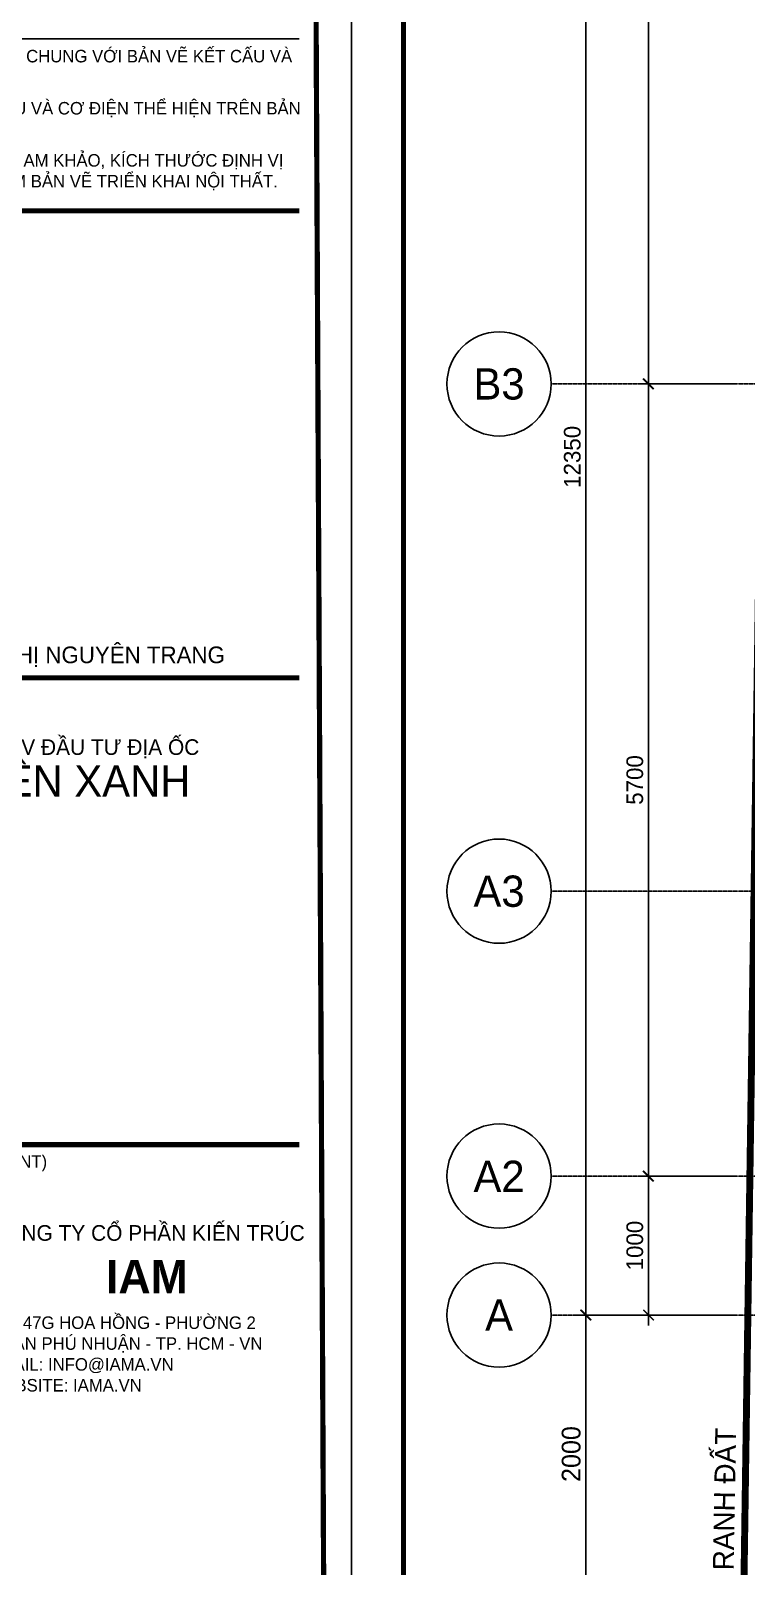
# Model space of a CAD drawing. Header units: inches. Extents: x 1721084 to 1854744, y 225101 to 488646.
# Drawn here: x 1807875 to 1813027, y 361703 to 372752 of the extents above; entities that cross this region are included whole.
import ezdxf
from ezdxf.enums import TextEntityAlignment as Align
from ezdxf.xclip import XClip

# ---------------------------------------------------------------- set-up
doc = ezdxf.new("R2010")
doc.units = ezdxf.units.IN
doc.header["$MEASUREMENT"] = 0
doc.header["$XCLIPFRAME"] = 0
doc.linetypes.add('X-PL-GF$0$X-GRID-T1$0$CENTER2', pattern=[1.125, 0.75, -0.125, 0.125, -0.125])
doc.linetypes.add('X-PL-GF$0$X-PL-GF$0$DASHDOTX2', pattern=[2, 1, -0.5, 0, -0.5])
for name, color, linetype in [('A-ANNO-DIM 100', 252, 'Continuous'), ('I.A.M TITLEBLOCK - A2 -H$0$A-TBLK-TEXT', 250, 'Continuous'), ('X-PL-GF$0$X-GRID-T1$0$A-ANNO-DIM 75', 2, 'Continuous'), ('X-PL-GF$0$X-GRID-T1$0$A-GRID', 9, 'X-PL-GF$0$X-GRID-T1$0$CENTER2'), ('X-PL-GF$0$X-GRID-T1$0$A-GRID-SYMB', 5, 'Continuous'), ('X-PL-GF$0$X-PL-GF$0$A-ANNO-DIM 75', 250, 'Continuous'), ('X-PL-GF$0$X-PL-GF$0$A-ANNO-RNAM', 250, 'Continuous'), ('X-PL-GF$0$X-PL-GF$0$A-FLOR-WALL-FNSH', 250, 'Continuous'), ('X-PL-GF$0$X-PL-GF$0$A-XREF', 250, 'Continuous'), ('X-PL-GF$0$X-PL-GF$0$B-RanhHienTrang', 250, 'Continuous')]:
    doc.layers.add(name, color=color, linetype=linetype)
doc.styles.add('I.A.M TITLEBLOCK - A2 -H$0$TITLE BLOCK', font='arial.ttf')
doc.styles.add('X-PL-GF$0$X-GRID-T1$0$HDUNGARC', font='vn_vni.shx')
doc.styles.add('X-PL-GF$0$X-GRID-T1$0$SYMBTEXT', font='VAVON_.TTF')
doc.styles.add('X-PL-GF$0$X-PL-GF$0$HDUNGARC', font='vn_vni.shx')
doc.styles.add('X-PL-GF$0$X-PL-GF$0$SYMBTEXT', font='VAVON_.TTF')
doc.dimstyles.new('X-PL-GF$0$X-GRID-T1$0$DIM-75', dxfattribs={"dimscale": 75, "dimtxt": 1.6, "dimasz": 1, "dimexe": 1, "dimexo": 1, "dimgap": 0.5, "dimtad": 1, "dimdec": 0, "dimzin": 0, "dimdsep": 46, "dimtxsty": 'X-PL-GF$0$X-GRID-T1$0$HDUNGARC', "dimblk": 'X-PL-GF$0$X-GRID-T1$0$_ArchTick', "dimcen": 2, "dimdle": 1, "dimclrd": 256, "dimclre": 9, "dimclrt": 3, "dimadec": 0, "dimazin": 0, "dimtfac": 1, "dimtdec": 0, "dimtix": 1, "dimtmove": 2, "dimatfit": 2, "dimfxl": 1, "dimtolj": 1, "dimtzin": 0, "dimarcsym": 2})
doc.dimstyles.new('X-PL-GF$0$X-PL-GF$0$DIM-75', dxfattribs={"dimscale": 75, "dimtxt": 1.8, "dimasz": 1, "dimexe": 1, "dimexo": 1, "dimgap": 0.5, "dimtad": 1, "dimdec": 0, "dimzin": 0, "dimdsep": 46, "dimtxsty": 'X-PL-GF$0$X-PL-GF$0$HDUNGARC', "dimblk": 'X-PL-GF$0$X-PL-GF$0$_ArchTick', "dimcen": 2, "dimdle": 1, "dimclrd": 256, "dimclre": 9, "dimclrt": 3, "dimadec": 0, "dimazin": 0, "dimtfac": 1, "dimtdec": 0, "dimtix": 1, "dimtmove": 2, "dimatfit": 2, "dimfxl": 1, "dimtolj": 1, "dimtzin": 0, "dimarcsym": 2})

# ---------------------------------------------------------------- blocks, each defined once
blk = doc.blocks.new('X-PL-GF$0$X-GRID-T1$0$SYMB-GRID')
blk.add_circle((0, 0), 5)
at = {"color": 2, "style": 'X-PL-GF$0$X-GRID-T1$0$SYMBTEXT', "flags": 4}
blk.add_attdef('NUM', text='', height=3, dxfattribs=at).set_placement((0, 0), align=Align.MIDDLE)
blk = doc.blocks.new('X-PL-GF$0$X-GRID-T1$0$_ArchTick')
at = {"color": 0, "linetype": 'ByBlock', "const_width": 0.15}
blk.add_lwpolyline([(-0.5, -0.48), (0.5, 0.52)], dxfattribs=at)
blk = doc.blocks.new('*D263')
at = {"layer": 'Defpoints', "color": 0, "transparency": 16777216}
for p in [(-2879, 0), (-2179, 0), (-2179, -1000)]:
    blk.add_point(p, dxfattribs=at)
at = {"layer": 'X-PL-GF$0$X-GRID-T1$0$A-ANNO-DIM 75', "color": 9, "lineweight": -2, "transparency": 16777216}
for p, q in [((-2254, 0), (-2954, 0)), ((-2254, -1000), (-2954, -1000))]:
    blk.add_line(p, q, dxfattribs=at)
at = {"layer": 'X-PL-GF$0$X-GRID-T1$0$A-ANNO-DIM 75', "lineweight": -2, "transparency": 16777216}
blk.add_line((-2879, -1075), (-2879, 75), dxfattribs=at)
at = {"layer": 'X-PL-GF$0$X-GRID-T1$0$A-ANNO-DIM 75', "lineweight": -2, "transparency": 16777216, "xscale": 75, "yscale": 75, "zscale": 75}
for p, rotation in [((-2879, 0), 90), ((-2879, -1000), 270)]:
    blk.add_blockref('X-PL-GF$0$X-GRID-T1$0$_ArchTick', p, dxfattribs=dict(at, rotation=rotation))
at = {"layer": 'X-PL-GF$0$X-GRID-T1$0$A-ANNO-DIM 75', "color": 3, "transparency": 16777216, "insert": (-2976, -500), "char_height": 120, "attachment_point": 5, "rotation": 90, "style": 'X-PL-GF$0$X-GRID-T1$0$HDUNGARC'}
blk.add_mtext('\\A1;1000', dxfattribs=at)
blk = doc.blocks.new('*D264')
at = {"layer": 'Defpoints', "color": 0, "transparency": 16777216}
for p in [(-2879, 5700), (-2179, 5700), (-2179, 0)]:
    blk.add_point(p, dxfattribs=at)
at = {"layer": 'X-PL-GF$0$X-GRID-T1$0$A-ANNO-DIM 75', "lineweight": -2, "transparency": 16777216}
blk.add_line((-2879, -75), (-2879, 5775), dxfattribs=at)
at = {"layer": 'X-PL-GF$0$X-GRID-T1$0$A-ANNO-DIM 75', "color": 9, "lineweight": -2, "transparency": 16777216}
for p, q in [((-2254, 5700), (-2954, 5700)), ((-2254, 0), (-2954, 0))]:
    blk.add_line(p, q, dxfattribs=at)
at = {"layer": 'X-PL-GF$0$X-GRID-T1$0$A-ANNO-DIM 75', "lineweight": -2, "transparency": 16777216, "xscale": 75, "yscale": 75, "zscale": 75}
for p, rotation in [((-2879, 5700), 90), ((-2879, 0), 270)]:
    blk.add_blockref('X-PL-GF$0$X-GRID-T1$0$_ArchTick', p, dxfattribs=dict(at, rotation=rotation))
at = {"layer": 'X-PL-GF$0$X-GRID-T1$0$A-ANNO-DIM 75', "color": 3, "transparency": 16777216, "insert": (-2976, 2850), "char_height": 120, "attachment_point": 5, "rotation": 90, "style": 'X-PL-GF$0$X-GRID-T1$0$HDUNGARC'}
blk.add_mtext('\\A1;5700', dxfattribs=at)
blk = doc.blocks.new('*D265')
at = {"layer": 'Defpoints', "color": 0, "transparency": 16777216}
for p in [(-2879, 11350), (-1991, 11350), (-2179, 5700)]:
    blk.add_point(p, dxfattribs=at)
at = {"layer": 'X-PL-GF$0$X-GRID-T1$0$A-ANNO-DIM 75', "lineweight": -2, "transparency": 16777216}
blk.add_line((-2879, 5625), (-2879, 11425), dxfattribs=at)
at = {"layer": 'X-PL-GF$0$X-GRID-T1$0$A-ANNO-DIM 75', "color": 9, "lineweight": -2, "transparency": 16777216}
for p, q in [((-2066, 11350), (-2954, 11350)), ((-2254, 5700), (-2954, 5700))]:
    blk.add_line(p, q, dxfattribs=at)
at = {"layer": 'X-PL-GF$0$X-GRID-T1$0$A-ANNO-DIM 75', "lineweight": -2, "transparency": 16777216, "xscale": 75, "yscale": 75, "zscale": 75}
for p, rotation in [((-2879, 11350), 90), ((-2879, 5700), 270)]:
    blk.add_blockref('X-PL-GF$0$X-GRID-T1$0$_ArchTick', p, dxfattribs=dict(at, rotation=rotation))
at = {"layer": 'X-PL-GF$0$X-GRID-T1$0$A-ANNO-DIM 75', "color": 3, "transparency": 16777216, "insert": (-2976, 8525), "char_height": 120, "attachment_point": 5, "rotation": 90, "style": 'X-PL-GF$0$X-GRID-T1$0$HDUNGARC'}
blk.add_mtext('\\A1;5650', dxfattribs=at)
blk = doc.blocks.new('*D267')
at = {"layer": 'Defpoints', "color": 0, "transparency": 16777216}
for p in [(-3329, 11350), (-1991, 11350), (-2179, -1000)]:
    blk.add_point(p, dxfattribs=at)
at = {"layer": 'X-PL-GF$0$X-GRID-T1$0$A-ANNO-DIM 75', "lineweight": -2, "transparency": 16777216}
blk.add_line((-3329, -1075), (-3329, 11425), dxfattribs=at)
at = {"layer": 'X-PL-GF$0$X-GRID-T1$0$A-ANNO-DIM 75', "color": 9, "lineweight": -2, "transparency": 16777216}
for p, q in [((-2066, 11350), (-3404, 11350)), ((-2254, -1000), (-3404, -1000))]:
    blk.add_line(p, q, dxfattribs=at)
at = {"layer": 'X-PL-GF$0$X-GRID-T1$0$A-ANNO-DIM 75', "lineweight": -2, "transparency": 16777216, "xscale": 75, "yscale": 75, "zscale": 75}
for p, rotation in [((-3329, 11350), 90), ((-3329, -1000), 270)]:
    blk.add_blockref('X-PL-GF$0$X-GRID-T1$0$_ArchTick', p, dxfattribs=dict(at, rotation=rotation))
at = {"layer": 'X-PL-GF$0$X-GRID-T1$0$A-ANNO-DIM 75', "color": 3, "transparency": 16777216, "insert": (-3426, 5175), "char_height": 120, "attachment_point": 5, "rotation": 90, "style": 'X-PL-GF$0$X-GRID-T1$0$HDUNGARC'}
blk.add_mtext('\\A1;12350', dxfattribs=at)
blk = doc.blocks.new('X-PL-GF$0$X-PL-GF$0$RANH DAT')
at = {"color": 20, "linetype": 'X-PL-GF$0$X-PL-GF$0$DASHDOTX2', "ltscale": 4, "const_width": 50}
blk.add_lwpolyline([(-11627, -102), (-11627, -102), (0, 0), (992, 14374), (-5111, 14734), (-10634, 15060), (-41580, 16886), (-41828, -102), (-17867, -102), (-11627, -102)], dxfattribs=at)
at = {"layer": 'X-PL-GF$0$X-PL-GF$0$A-ANNO-RNAM', "insert": (-41967, 574), "char_height": 150, "width": 5649.76, "attachment_point": 5, "rotation": 89, "style": 'X-PL-GF$0$X-PL-GF$0$SYMBTEXT'}
blk.add_mtext('RANH ÑAÁT', dxfattribs=at)
blk = doc.blocks.new('X-PL-GF$0$X-PL-GF$0$_ArchTick')
at = {"color": 0, "linetype": 'ByBlock', "const_width": 0.15}
blk.add_lwpolyline([(-0.5, -0.48), (0.5, 0.52)], dxfattribs=at)
blk = doc.blocks.new('*D693')
at = {"layer": 'Defpoints', "color": 0, "transparency": 16777216}
for p in [(-3329, -1000), (-2174, -1000), (-2191, -3000)]:
    blk.add_point(p, dxfattribs=at)
at = {"layer": 'X-PL-GF$0$X-PL-GF$0$A-ANNO-DIM 75', "lineweight": -2, "transparency": 16777216}
blk.add_line((-3329, -3075), (-3329, -925), dxfattribs=at)
at = {"layer": 'X-PL-GF$0$X-PL-GF$0$A-ANNO-DIM 75', "color": 9, "lineweight": -2, "transparency": 16777216}
for p, q in [((-2249, -1000), (-3404, -1000)), ((-2266, -3000), (-3404, -3000))]:
    blk.add_line(p, q, dxfattribs=at)
at = {"layer": 'X-PL-GF$0$X-PL-GF$0$A-ANNO-DIM 75', "lineweight": -2, "transparency": 16777216, "xscale": 75, "yscale": 75, "zscale": 75}
for p, rotation in [((-3329, -1000), 90), ((-3329, -3000), 270)]:
    blk.add_blockref('X-PL-GF$0$X-PL-GF$0$_ArchTick', p, dxfattribs=dict(at, rotation=rotation))
at = {"layer": 'X-PL-GF$0$X-PL-GF$0$A-ANNO-DIM 75', "color": 3, "transparency": 16777216, "insert": (-3434, -2000), "char_height": 135, "attachment_point": 5, "rotation": 90, "style": 'X-PL-GF$0$X-PL-GF$0$HDUNGARC'}
blk.add_mtext('\\A1;2000', dxfattribs=at)
blk = doc.blocks.new('I.A.M TITLEBLOCK - A2 -H')
at = {"const_width": 0.5}
blk.add_lwpolyline([(5, 3), (592, 3), (590, 417), (5, 417)], close=True, dxfattribs=at)
at = {"color": 2}
blk.add_lwpolyline([(534, 287.9), (589, 287.9)], dxfattribs=at)
at = {"const_width": 0.5}
for points in [[(534, 271.4), (589, 271.4)], [(534, 226.6), (589, 226.6)], [(534, 181.8), (589, 181.8)]]:
    blk.add_lwpolyline(points, dxfattribs=at)
at = {"layer": 'Defpoints'}
blk.add_lwpolyline([(0, 420), (594, 420), (594, 0), (0, 0)], close=True, dxfattribs=at)
at = {"layer": 'I.A.M TITLEBLOCK - A2 -H$0$A-TBLK-TEXT', "color": 2, "lineweight": 0, "style": 'I.A.M TITLEBLOCK - A2 -H$0$TITLE BLOCK'}
for s, insert, char_height, width, attachment_point in [('\\pt1.2;{\\fVNI-Avo|b0|i0|c0|p2;CAÙC BAÛN VEÕ KIEÁN TRUÙC ÑÖÔÏC ÑOÏC CHUNG VÔÙI BAÛN VEÕ KEÁT CAÁU VAØ CÔ ÑIEÄN LIEÂN QUAN.}', (534, 286.84), 1.2, 55, 1), ('\\pt1.5;{\\fVNI-Avo|b0|i0|c0|p2;CAÙC THOÂNG TIN THUOÄC VEÀ KEÁT CAÁU VAØ CÔ ÑIEÄN THEÅ HIEÄN TREÂN BAÛN VEÕ KIEÁN TRUÙC CHÆ ÑEÅ THAM KHAÛO.}', (534, 281.84), 1.2, 55.5702, 1), ('\\pt1.5;{\\fVNI-Avo|b0|i0|c0|p2;BOÁ TRÍ NOÄI THAÁT CHÆ MANG TÍNH THAM KHAÛO, KÍCH THÖÔÙC ÑÒNH VÒ TÖÔØNG, HOAØN THIEÄN NOÄI THAÁT XEM BAÛN VEÕ TRIEÅN KHAI NOÄI THAÁT.}', (534, 276.84), 1.2, 55.0778, 1), ('{\\fVNI-Avo|b0|i0|c0|p2;\\H0.75x;\\C7;GIAÙM ÑOÁC     \\H1.333x;\\C2;PHAÏM THÒ NGUYEÂN TRANG}', (581.86, 229.6), 1.6, 73.1889, 3), ('\\pt1.2;{\\fVNI-Avo|b0|i0|c0|p2;TÖ VAÁN THIEÁT KEÁ \\C7;(LEAD CONSULTANT)}', (534, 180.8), 1.2, 50.3414, 1)]:
    blk.add_mtext(s, dxfattribs=dict(at, insert=insert, char_height=char_height, width=width, attachment_point=attachment_point))
at = {"layer": 'I.A.M TITLEBLOCK - A2 -H$0$A-TBLK-TEXT', "color": 7, "lineweight": 0, "style": 'I.A.M TITLEBLOCK - A2 -H$0$TITLE BLOCK'}
for s, insert, char_height, width, attachment_point in [('{\\fVNI-Avo|b0|i0|c0|p2;COÂNG TY TNHH MTV ÑAÀU TÖ ÑÒA OÁC \\P\\H2x;THAÛO ÑIEÀN XANH\\H1.5056x; }', (561.5, 220.7), 1.5, 60, 2), ('{\\fVNI-Avo|b0|i0|c0|p2;COÂNG TY COÅ PHAÀN KIEÁN TRUÙC}', (574.42, 174.09), 1.5, 32.0194, 2), ('\\pt3.2;{\\fVNI-Avo|b1|i0|c0|p2;\\C2;IAM}', (574.37, 170.76), 3.2, 32.0194, 2), ('{\\fVNI-Avo|b0|i0|c0|p2;3F - 47G HOA HOÀNG - PHÖÔØNG 2 \\P\\pt1.2;QUAÄN PHUÙ NHUAÄN - TP. HCM - VN\\PEMAIL: INFO@IAMA.VN\\PWEBSITE: IAMA.VN}', (559.17, 165.33), 1.2, 41.4233, 1)]:
    blk.add_mtext(s, dxfattribs=dict(at, insert=insert, char_height=char_height, width=width, attachment_point=attachment_point))
blk = doc.blocks.new('X-PL-GF$0$X-GRID-T1')
at = {"layer": 'X-PL-GF$0$X-GRID-T1$0$A-GRID', "ltscale": 8}
for p, q in [((-3578.7, 5700), (9300, 5700)), ((-3578.7, 2050), (14116.5, 2050)), ((-3578.7, 0), (14116.5, 0)), ((-3578.7, -1000), (29677.8, -1000))]:
    blk.add_line(p, q, dxfattribs=at)
at = {"layer": 'X-PL-GF$0$X-GRID-T1$0$A-GRID-SYMB'}
ref = blk.add_blockref('X-PL-GF$0$X-GRID-T1$0$SYMB-GRID', (-3953.7, 5700), dxfattribs=dict(at, xscale=75, yscale=75, zscale=75))
ref.add_attrib('NUM', 'B3', dxfattribs={"layer": '0', "color": 2, "height": 225, "style": 'X-PL-GF$0$X-GRID-T1$0$SYMBTEXT'}).set_placement((-3953.7, 5700), align=Align.MIDDLE)
ref = blk.add_blockref('X-PL-GF$0$X-GRID-T1$0$SYMB-GRID', (-3953.7, 2050), dxfattribs=dict(at, xscale=75, yscale=75, zscale=75))
ref.add_attrib('NUM', 'A3', dxfattribs={"layer": '0', "color": 2, "height": 225, "style": 'X-PL-GF$0$X-GRID-T1$0$SYMBTEXT'}).set_placement((-3953.7, 2050), align=Align.MIDDLE)
ref = blk.add_blockref('X-PL-GF$0$X-GRID-T1$0$SYMB-GRID', (-3953.7, 0), dxfattribs=dict(at, xscale=75, yscale=75, zscale=75))
ref.add_attrib('NUM', 'A2', dxfattribs={"layer": '0', "color": 2, "height": 225, "style": 'X-PL-GF$0$X-GRID-T1$0$SYMBTEXT'}).set_placement((-3953.7, 0), align=Align.MIDDLE)
ref = blk.add_blockref('X-PL-GF$0$X-GRID-T1$0$SYMB-GRID', (-3953.7, -1000), dxfattribs=dict(at, xscale=75, yscale=75, zscale=75))
ref.add_attrib('NUM', 'A', dxfattribs={"layer": '0', "color": 2, "height": 225, "style": 'X-PL-GF$0$X-GRID-T1$0$SYMBTEXT'}).set_placement((-3953.7, -1000), align=Align.MIDDLE)
at = {"layer": 'X-PL-GF$0$X-GRID-T1$0$A-ANNO-DIM 75'}
for base, p1, p2, picture, middle in [((-3328.7, 11350), (-2178.7, -1000), (-1991.1, 11350), '*D267', (-3426.2, 5175)), ((-2878.7, 11350), (-2178.7, 5700), (-1991.1, 11350), '*D265', (-2976.2, 8525)), ((-2878.7, 5700), (-2178.7, 0), (-2178.7, 5700), '*D264', (-2976.2, 2850)), ((-2878.7, 0), (-2178.7, -1000), (-2178.7, 0), '*D263', (-2976.2, -500))]:
    dim = blk.add_linear_dim(base=base, p1=p1, p2=p2, angle=90, dimstyle='X-PL-GF$0$X-GRID-T1$0$DIM-75', dxfattribs=at)
    dim.commit()
    dim.dimension.update_dxf_attribs({"geometry": picture, "text_midpoint": middle})
blk = doc.blocks.new('X-PL-GF')
at = {"layer": 'X-PL-GF$0$X-PL-GF$0$A-FLOR-WALL-FNSH'}
blk.add_lwpolyline([(15000, -2800), (15200, -2800), (15200, -3000), (-2191.3, -3000), (-1943.8, 13988.2), (34696.3, 11826)], dxfattribs=at)
at = {"layer": 'X-PL-GF$0$X-PL-GF$0$A-XREF'}
blk.add_blockref('X-PL-GF$0$X-GRID-T1', (0, 0), dxfattribs=at)
at = {"layer": 'X-PL-GF$0$X-PL-GF$0$B-RanhHienTrang'}
blk.add_blockref('X-PL-GF$0$X-PL-GF$0$RANH DAT', (39636.3, -2897.7), dxfattribs=at)
at = {"layer": 'X-PL-GF$0$X-PL-GF$0$A-ANNO-DIM 75'}
dim = blk.add_linear_dim(base=(-3328.7, -1000), p1=(-2191.3, -3000), p2=(-2173.8, -1000), angle=90, dimstyle='X-PL-GF$0$X-PL-GF$0$DIM-75', dxfattribs=at)
dim.commit()
dim.dimension.update_dxf_attribs({"geometry": '*D693', "text_midpoint": (-3433.7, -2000)})

msp = doc.modelspace()

# ---------------------------------------------------------------- block references
ref = msp.add_blockref('X-PL-GF', (1770650.4, 364510.6))
XClip(ref).set_block_clipping_path([(-4378.678544014, -12850.407672127), (34696.321455986, 17749.592327873)])
ref = msp.add_blockref('X-PL-GF', (1815200.4, 364510.6))
XClip(ref).set_block_clipping_path([(-4378.678544014, -12850.407672127), (34696.321455986, 17749.592327873)])

# ---------------------------------------------------------------- next in the draw order: block references
at = {"layer": 'A-ANNO-DIM 100', "xscale": 75, "yscale": 75, "zscale": 75}
for p in [(1765633.5, 351101), (1810183.5, 351101)]:
    msp.add_blockref('I.A.M TITLEBLOCK - A2 -H', p, dxfattribs=at)

doc.saveas('drawing.dxf')
